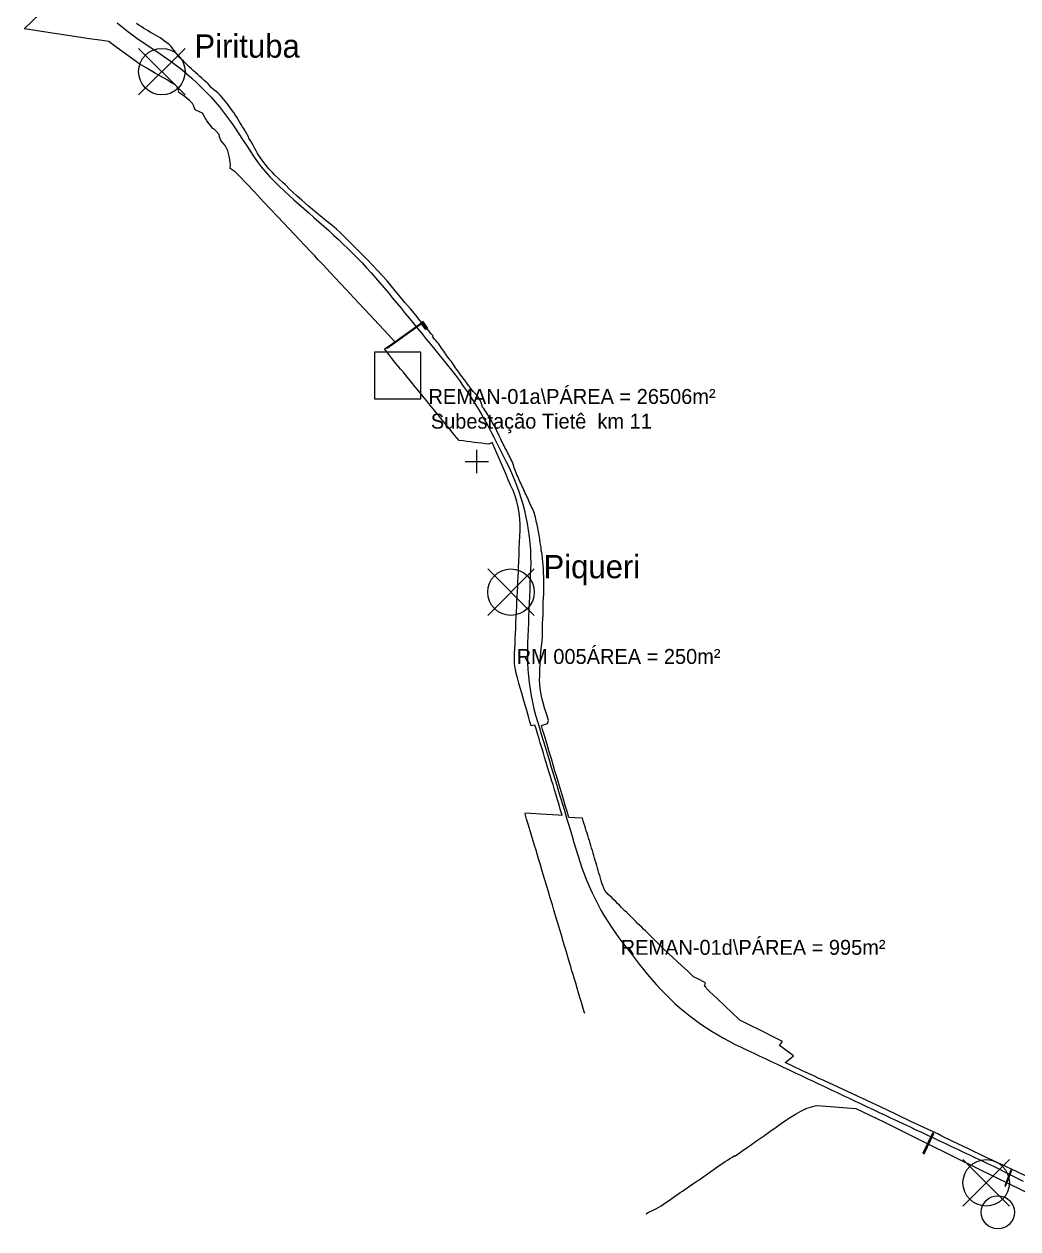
# Model space of a CAD drawing. Header units: metres. Extents: x 286341 to 332373, y 7396700 to 7466215.
# Drawn here: x 322825 to 325818, y 7397517 to 7401145 of the extents above; entities that cross this region are included whole.
import ezdxf

# ---------------------------------------------------------------- set-up
doc = ezdxf.new("R2010")
doc.units = ezdxf.units.M
for name, color, linetype in [('00-EIXO-TIC-RODAPE', 1, 'Continuous'), ('05-ESTACOES-LINHA7', 4, 'Continuous'), ('06-SUBESTACOES', 6, 'Continuous'), ('08-VIADUTOS-NOMES', 30, 'Continuous'), ('09-PASSARELAS', 4, 'Continuous'), ('10-DRENAGEM-BUEIROS', 5, 'Continuous'), ('12-FAIXA-DOMINIO', 9, 'Continuous'), ('13-DESAPROPRIACAO', 2, 'Continuous')]:
    doc.layers.add(name, color=color, linetype=linetype)

msp = doc.modelspace()

# ---------------------------------------------------------------- linework, layer by layer
at = {"layer": '00-EIXO-TIC-RODAPE'}
msp.add_lwpolyline([(323105.5, 7401148.9), (323120.9, 7401136.1), (323136.6, 7401123.7), (323152.6, 7401111.7), (323168.8, 7401100.1), (323185.3, 7401088.7), (323201.9, 7401077.5), (323218.5, 7401066.4), (323235.1, 7401055.2), (323251.6, 7401043.9), (323267.9, 7401032.3), (323283.9, 7401020.3), (323299.6, 7401008), (323315, 7400995.2), (323330.1, 7400982.1), (323344.8, 7400968.6), (323359.2, 7400954.7), (323373.3, 7400940.5), (323387, 7400925.9), (323400.3, 7400911), (323413.3, 7400895.7), (323425.8, 7400880.2), (323438, 7400864.3), (323449.8, 7400848.1), (323461.1, 7400831.7), (323472.1, 7400815), (323482.9, 7400798.1), (323493.6, 7400781.2), (323504.4, 7400764.4), (323515.6, 7400747.8), (323527.3, 7400731.6), (323539.5, 7400715.7), (323552.2, 7400700.3), (323565.5, 7400685.3), (323579.2, 7400670.8), (323593.4, 7400656.7), (323608, 7400643), (323622.8, 7400629.6), (323637.7, 7400616.3), (323652.7, 7400603), (323667.6, 7400589.7), (323682.6, 7400576.4), (323697.5, 7400563.1), (323712.5, 7400549.8), (323727.4, 7400536.5), (323742.3, 7400523.2), (323757.1, 7400509.7), (323771.8, 7400496.1), (323786.3, 7400482.4), (323800.7, 7400468.6), (323815, 7400454.5), (323829, 7400440.3), (323842.9, 7400425.9), (323856.5, 7400411.2), (323869.9, 7400396.4), (323883.2, 7400381.4), (323896.3, 7400366.3), (323909.2, 7400351), (323922.1, 7400335.7), (323934.8, 7400320.3), (323947.5, 7400304.9), (323960.2, 7400289.4), (323972.9, 7400274), (323985.6, 7400258.5), (323998.3, 7400243), (324011, 7400227.6), (324023.6, 7400212.1), (324036.3, 7400196.6), (324049, 7400181.2), (324061.7, 7400165.7), (324074.3, 7400150.2), (324086.9, 7400134.6), (324099.5, 7400119.1), (324111.9, 7400103.4), (324124.1, 7400087.6), (324136, 7400071.5), (324147.6, 7400055.2), (324159, 7400038.8), (324170.1, 7400022.1), (324180.9, 7400005.3), (324191.4, 7399988.3), (324201.7, 7399971.1), (324211.6, 7399953.8), (324221.3, 7399936.3), (324230.6, 7399918.6), (324239.7, 7399900.8), (324248.7, 7399882.9), (324257.6, 7399865), (324266.6, 7399847.1), (324275.6, 7399829.3), (324284.5, 7399811.4), (324293, 7399793.3), (324301, 7399774.9), (324308.4, 7399756.3), (324315.2, 7399737.5), (324321.4, 7399718.5), (324327, 7399699.3), (324332.1, 7399680), (324336.5, 7399660.5), (324340.4, 7399640.9), (324343.6, 7399621.1), (324346.3, 7399601.3), (324348.3, 7399581.4), (324349.7, 7399561.5), (324350.5, 7399541.5), (324350.7, 7399521.5), (324350.2, 7399501.5), (324349.4, 7399481.5), (324348.6, 7399461.5), (324347.8, 7399441.5), (324347, 7399421.5), (324346.2, 7399401.6), (324345.4, 7399381.6), (324344.6, 7399361.6), (324343.8, 7399341.6), (324343, 7399321.6), (324342.2, 7399301.6), (324341.4, 7399281.7), (324340.8, 7399261.7), (324340.7, 7399241.7), (324341.2, 7399221.7), (324342.3, 7399201.7), (324343.9, 7399181.8), (324346.1, 7399161.9), (324348.9, 7399142.1), (324352.2, 7399122.4), (324356.1, 7399102.8), (324360.6, 7399083.3), (324365.6, 7399063.9), (324371.2, 7399044.7), (324377, 7399025.5), (324382.7, 7399006.4), (324388.5, 7398987.3), (324394.3, 7398968.1), (324400.1, 7398949), (324405.9, 7398929.8), (324411.6, 7398910.7), (324417.4, 7398891.5), (324423.2, 7398872.4), (324429, 7398853.2), (324434.7, 7398834.1), (324440.5, 7398814.9), (324446.3, 7398795.8), (324452.1, 7398776.6), (324457.8, 7398757.5), (324463.6, 7398738.3), (324469.4, 7398719.2), (324475.2, 7398700), (324480.9, 7398680.9), (324486.7, 7398661.7), (324492.5, 7398642.6), (324498.4, 7398623.5), (324504.8, 7398604.5), (324511.6, 7398585.7), (324518.9, 7398567.1), (324526.7, 7398548.7), (324534.9, 7398530.5), (324543.6, 7398512.4), (324552.7, 7398494.7), (324562.3, 7398477.1), (324572.3, 7398459.8), (324582.8, 7398442.7), (324593.6, 7398425.9), (324604.9, 7398409.4), (324616.6, 7398393.2), (324628.7, 7398377.3), (324641, 7398361.5), (324653.3, 7398345.7), (324665.6, 7398330), (324677.9, 7398314.2), (324690.2, 7398298.4), (324702.7, 7398282.8), (324715.5, 7398267.5), (324728.8, 7398252.5), (324742.4, 7398237.8), (324756.4, 7398223.5), (324770.7, 7398209.6), (324785.3, 7398196), (324800.3, 7398182.7), (324815.7, 7398169.9), (324831.3, 7398157.4), (324847.3, 7398145.3), (324863.5, 7398133.7), (324880, 7398122.4), (324896.8, 7398111.6), (324913.9, 7398101.2), (324931.3, 7398091.2), (324948.8, 7398081.7), (324966.6, 7398072.5), (324984.7, 7398063.9), (325002.7, 7398055.3), (325020.8, 7398046.8), (325038.9, 7398038.3), (325057, 7398029.7), (325075.1, 7398021.2), (325093.2, 7398012.6), (325111.3, 7398004.1), (325129.3, 7397995.6), (325147.4, 7397987), (325165.5, 7397978.5), (325183.6, 7397970), (325201.7, 7397961.4), (325219.8, 7397952.9), (325237.9, 7397944.3), (325255.9, 7397935.8), (325274, 7397927.3), (325292.1, 7397918.7), (325310.2, 7397910.2), (325328.3, 7397901.6), (325346.4, 7397893.1), (325364.5, 7397884.6), (325382.5, 7397876), (325400.6, 7397867.5), (325418.7, 7397859), (325436.8, 7397850.4), (325454.9, 7397841.9), (325473, 7397833.3), (325491.1, 7397824.8), (325509.1, 7397816.3), (325527.2, 7397807.7), (325545.3, 7397799.2), (325563.4, 7397790.7), (325581.5, 7397782.1), (325599.6, 7397773.6), (325617.7, 7397765), (325635.7, 7397756.5), (325653.8, 7397748), (325671.9, 7397739.4), (325690, 7397730.9), (325708.1, 7397722.3), (325726.2, 7397713.8), (325744.3, 7397705.3), (325762.3, 7397696.7), (325780.1, 7397687.6), (325797.9, 7397678.5), (325815.8, 7397669.4), (325833.6, 7397660.4)], dxfattribs=at)
at = {"layer": '05-ESTACOES-LINHA7'}
for p, q in [((323170, 7400932.2), (323310, 7401072.2)), ((323170, 7401072.2), (323310, 7400932.2)), ((324221.2, 7399364.4), (324361.2, 7399504.4)), ((324221.2, 7399504.4), (324361.2, 7399364.4)), ((325652.6, 7397585.4), (325792.6, 7397725.4)), ((325652.6, 7397725.4), (325792.6, 7397585.4))]:
    msp.add_line(p, q, dxfattribs=at)
for centre in [(323240, 7401002.2), (324291.2, 7399434.4), (325722.6, 7397655.4)]:
    msp.add_circle(centre, 70, dxfattribs=at)
at = {"layer": '06-SUBESTACOES'}
msp.add_lwpolyline([(323879.9, 7400016.9), (324019.9, 7400016.9), (324019.9, 7400156.9), (323879.9, 7400156.9)], close=True, dxfattribs=at)
at = {"layer": '08-VIADUTOS-NOMES'}
msp.add_circle((325757.7, 7397566.8), 50, dxfattribs=at)
at = {"layer": '09-PASSARELAS'}
for points in [[(324025.4, 7400249.2), (324040.1, 7400228.9), (324034.6, 7400225), (324021.9, 7400242.7), (323918.1, 7400167.8), (323916.3, 7400170.2), (324022.6, 7400246.9), (324035.4, 7400229.2), (324035.9, 7400229.6), (324023, 7400247.4), (324025.4, 7400249.2)], [(325560.8, 7397805.5), (325532, 7397744.7), (325535.6, 7397743), (325564.5, 7397803.8), (325560.9, 7397805.5)], [(325797.2, 7397694.7), (325778.7, 7397646), (325780.8, 7397645.2), (325799.3, 7397693.9)]]:
    msp.add_lwpolyline(points, dxfattribs=at)
at = {"layer": '10-DRENAGEM-BUEIROS'}
for points in [[(324188.5, 7399793.2), (324188.5, 7399863.2)], [(324153.5, 7399828.2), (324223.5, 7399828.2)]]:
    msp.add_lwpolyline(points, dxfattribs=at)
at = {"layer": '12-FAIXA-DOMINIO'}
for points in [[(324513.5, 7398165.8), (324512, 7398170.1), (324507.7, 7398184.9), (324503.5, 7398199), (324499, 7398214), (324494.9, 7398227.9), (324490.9, 7398241.3), (324486.2, 7398256.8), (324482.5, 7398268.8), (324478.2, 7398283.4), (324474.9, 7398294.3), (324471.3, 7398306.6), (324466.3, 7398322.5), (324460.2, 7398343.5), (324456.2, 7398357), (324451.6, 7398372), (324447.5, 7398386.2), (324443.1, 7398401.4), (324438.2, 7398417.9), (324433, 7398435), (324429.8, 7398446.3), (324424.6, 7398463.4), (324420.7, 7398476.3), (324416, 7398492.6), (324409.5, 7398513.7), (324404.2, 7398531.5), (324398.9, 7398549.3), (324392.5, 7398570.8), (324385.5, 7398593.7), (324380, 7398613), (324374.2, 7398631.7), (324371, 7398642.7), (324366.8, 7398657.1), (324362.2, 7398671.9), (324357.1, 7398689), (324352.1, 7398705.7), (324346.9, 7398722.9), (324343.1, 7398735.4), (324338.4, 7398751.2), (324333.6, 7398767.1), (324335.4, 7398769.8), (324381.6, 7398766.8), (324433.1, 7398763.5), (324445.5, 7398762.7), (324444.5, 7398765.7), (324439.8, 7398781.3), (324436.2, 7398794.1), (324431.6, 7398809.4), (324427.4, 7398823.1), (324422.8, 7398839), (324417.9, 7398855), (324414.3, 7398865.7), (324410.4, 7398879.2), (324406.6, 7398891.1), (324401.8, 7398907.4), (324397.3, 7398921.9), (324392.6, 7398937.5), (324389, 7398949.9), (324385, 7398962.6), (324379.6, 7398980.4), (324376, 7398992.2), (324371, 7399008.7), (324366.7, 7399023.3), (324363.5, 7399033.6), (324351.8, 7399032.1), (324348.5, 7399043.6), (324345.2, 7399055.5), (324341.9, 7399066.6), (324338.7, 7399078.2), (324335.2, 7399090.7), (324331.5, 7399103.7), (324328.1, 7399115.3), (324323.8, 7399130.5), (324319.2, 7399146.6), (324315.3, 7399160.2), (324310.7, 7399176.2), (324307.3, 7399189.4), (324304.5, 7399202.9), (324303.2, 7399210.2), (324302.2, 7399220.1), (324301.8, 7399229.2), (324301.6, 7399238.5), (324301.9, 7399250.9), (324302.9, 7399263.5), (324303.5, 7399278.9), (324304.2, 7399293.8), (324305, 7399309.9), (324305.7, 7399325.3), (324306.4, 7399342.6), (324307.3, 7399360.9), (324308.1, 7399377.3), (324308.7, 7399391.7), (324309.3, 7399405.9), (324310.1, 7399421.3), (324310.7, 7399435.8), (324311.6, 7399452.8), (324312.1, 7399466.3), (324312.8, 7399480.7), (324313.5, 7399497.9), (324314.1, 7399510.8), (324314.7, 7399524.8), (324315.6, 7399549.2), (324316.2, 7399564.9), (324317.4, 7399585.3), (324318.5, 7399602.8), (324319, 7399620.3), (324318.9, 7399637.9), (324318, 7399655.4), (324316.1, 7399672.9), (324313.2, 7399690.2), (324309.2, 7399707.3), (324304.2, 7399724.1), (324297.7, 7399740.4), (324290.4, 7399756.3), (324283.3, 7399772.4), (324276.4, 7399788.5), (324269.5, 7399804.7), (324262.6, 7399820.8), (324255.6, 7399836.9), (324248.7, 7399853), (324241.7, 7399869.1), (324234.5, 7399885.1), (324224.3, 7399880.6), (324213.2, 7399881.5), (324202.2, 7399882.8), (324191.2, 7399884.2), (324180.1, 7399885.6), (324169, 7399887), (324157.9, 7399888.4), (324146.9, 7399889.9), (324135.8, 7399891.2), (324128.1, 7399899.1), (324121.1, 7399907.5), (324114.1, 7399916.2), (324107.1, 7399925), (324100, 7399933.6), (324093, 7399942.2), (324085.9, 7399950.8), (324078.8, 7399959.3), (324071.7, 7399968), (324064.7, 7399976.6), (324057.7, 7399985.3), (324050.7, 7399994), (324043.7, 7400002.6), (324036.7, 7400011.3), (324029.6, 7400019.9), (324022.5, 7400028.5), (324015.5, 7400037.1), (324008.4, 7400045.7), (324001.3, 7400054.3), (323994.3, 7400063), (323987.3, 7400071.7), (323980.3, 7400080.3), (323973.2, 7400089), (323966.2, 7400097.6), (323959, 7400106.1), (323951.8, 7400114.7), (323944.7, 7400123.2), (323937.8, 7400131.9), (323930.9, 7400140.7), (323924.1, 7400149.5), (323917.2, 7400158.3), (323910.3, 7400167), (323924.4, 7400176.4), (323941.7, 7400188.3), (323931.2, 7400199.7), (323910.2, 7400222.2), (323892.2, 7400241.2), (323867.9, 7400267.2), (323847.7, 7400289), (323818.2, 7400320.5), (323795.9, 7400344.5), (323776.4, 7400365.6), (323762.3, 7400380.7), (323746.7, 7400397.2), (323725.7, 7400420), (323711, 7400435.5), (323700.6, 7400446.9), (323685.7, 7400462.8), (323671.4, 7400477.7), (323652.3, 7400497.7), (323640.1, 7400510.7), (323622.3, 7400529.7), (323606.4, 7400546.4), (323588, 7400566), (323546.3, 7400610.2), (323519.4, 7400640.1), (323494.4, 7400665.3), (323471.6, 7400689.1), (323460.3, 7400700.3), (323445.8, 7400710.8), (323446.8, 7400721.3), (323443.3, 7400743.2), (323441.9, 7400751.7), (323439.8, 7400759.5), (323438.8, 7400763.3), (323430.4, 7400779.5), (323423.5, 7400788), (323419.8, 7400793), (323416.6, 7400797.4), (323416.6, 7400797.4), (323413.3, 7400806), (323412.1, 7400812.6), (323402.5, 7400823.6), (323402.5, 7400823.6), (323397.3, 7400828.7), (323397.3, 7400828.7), (323393.7, 7400831), (323375.6, 7400854.4), (323361.9, 7400877.1), (323344.2, 7400884.9), (323340.7, 7400887.5), (323336.4, 7400897.8), (323331.7, 7400906.1), (323323.3, 7400915), (323309.9, 7400926), (323303.4, 7400930.9), (323291, 7400939.1), (323290.5, 7400946.3), (323289.2, 7400950.7), (323287.9, 7400953.3), (323285.4, 7400957), (323282.4, 7400959.9), (323280.7, 7400961.6), (323274.9, 7400965.4), (323267.4, 7400969.8), (323255.5, 7400976.9), (323236, 7400988.5), (323217.8, 7400998.9), (323193.1, 7401013.6), (323172, 7401026), (323163.5, 7401031.2), (323148.3, 7401042.4), (323123.5, 7401060.9), (323112.2, 7401069.2), (323098.6, 7401079.1), (323080.2, 7401092.9), (323053.6, 7401096.4), (323022.1, 7401100.5), (322825, 7401131), (322895.4, 7401198.2)], [(325871.8, 7397661.2), (325815.8, 7397688.6), (325768.9, 7397710.3), (325718.4, 7397734.1), (325669.3, 7397757.5), (325620.3, 7397780.8), (325588.5, 7397796), (325576.4, 7397802.8), (325560.4, 7397810.2), (325493.3, 7397841.4), (325421.1, 7397875.9), (325233.5, 7397963.4), (325216.9, 7397971.2), (325207.1, 7397975.8), (325194.9, 7397981.6), (325169.1, 7397993.2), (325140.3, 7398006.6), (325117.2, 7398017.5), (325134.8, 7398032), (325142.2, 7398038), (325110.6, 7398061.1), (325099.9, 7398069.4), (325108.9, 7398081.3), (325079.4, 7398096.4), (325056, 7398108), (324995, 7398138.3), (324980.2, 7398145.9), (324955.1, 7398169.5), (324938.9, 7398185.1), (324911, 7398211.5), (324890.3, 7398231), (324880.3, 7398240.5), (324878.1, 7398244.3), (324873.8, 7398248.2), (324877.2, 7398257.7), (324854.5, 7398269.5), (324840.6, 7398276.4), (324822.6, 7398293.6), (324805.9, 7398309.2), (324764.8, 7398347.3), (324749.8, 7398361.5), (324729.8, 7398380.9), (324724.5, 7398386.7), (324718.9, 7398392.2), (324713.2, 7398397.6), (324707.6, 7398403.1), (324702, 7398408.7), (324696.4, 7398414.2), (324690.8, 7398419.6), (324685.1, 7398425), (324679.4, 7398430.5), (324673.8, 7398436), (324668.2, 7398441.5), (324662.7, 7398447.1), (324657.2, 7398452.7), (324651.6, 7398458.2), (324646, 7398463.7), (324640.3, 7398469.2), (324634.7, 7398474.7), (324629.2, 7398480.2), (324623.6, 7398485.8), (324618, 7398491.3), (324612.4, 7398496.7), (324606.8, 7398502.3), (324601.3, 7398507.9), (324595.7, 7398513.4), (324589.9, 7398518.7), (324584.1, 7398524.1), (324578.8, 7398529.8), (324574.3, 7398536.2), (324570.6, 7398543.2), (324567.7, 7398550.5), (324565.3, 7398558), (324563.1, 7398565.5), (324560.9, 7398573.1), (324558.7, 7398580.6), (324556.4, 7398588.1), (324554.3, 7398595.7), (324552.2, 7398603.3), (324550, 7398610.8), (324547.6, 7398618.3), (324545.3, 7398625.8), (324543.2, 7398633.4), (324541.1, 7398641), (324538.8, 7398648.5), (324536.5, 7398656), (324534.3, 7398663.5), (324532.2, 7398671.1), (324529.9, 7398678.6), (324527.5, 7398686.1), (324525.3, 7398693.6), (324523, 7398701.2), (324520.6, 7398708.6), (324518.1, 7398716.1), (324515.8, 7398723.6), (324513.5, 7398731.1), (324511.1, 7398738.6), (324508.8, 7398746.1), (324506.3, 7398753.5), (324484, 7398755), (324465.9, 7398756.1), (324460.5, 7398773.7), (324454.8, 7398792), (324450.8, 7398806.5), (324445.5, 7398823.8), (324439.4, 7398844.2), (324433.7, 7398864.2), (324428.2, 7398880.8), (324423.9, 7398895.6), (324418, 7398914.7), (324412.9, 7398932.6), (324406.6, 7398953.3), (324402.3, 7398968.2), (324397.1, 7398985.4), (324391.2, 7399005.5), (324386.7, 7399020.8), (324383, 7399033.3), (324401.6, 7399039.3), (324404.7, 7399047.7), (324399.9, 7399061.9), (324392.8, 7399086.3), (324387.5, 7399105.5), (324385.5, 7399112.2), (324383.4, 7399121), (324381.2, 7399131.8), (324379.5, 7399144.2), (324377.8, 7399158.8), (324377.4, 7399168.4), (324378.4, 7399183.5), (324378.2, 7399204.2), (324378.9, 7399214.2), (324379.4, 7399227.3), (324380.3, 7399239.5), (324381.7, 7399254.8), (324383.6, 7399272), (324385, 7399286.6), (324386, 7399300.5), (324386, 7399312.5), (324386, 7399326), (324386.7, 7399340.2), (324387.7, 7399353), (324388.2, 7399366.6), (324388, 7399377.6), (324388.2, 7399389.9), (324388.7, 7399402.7), (324389.7, 7399418.2), (324390, 7399429), (324390.4, 7399441.8), (324390.7, 7399455.8), (324390.6, 7399468), (324390.2, 7399481), (324389.5, 7399493.5), (324388.8, 7399505.8), (324388.1, 7399515.6), (324387.3, 7399525), (324386.1, 7399536.9), (324385, 7399547.9), (324382.6, 7399562.5), (324381.8, 7399569.8), (324380.6, 7399578.2), (324379.5, 7399583.7), (324378.6, 7399589.2), (324377.9, 7399594.7), (324377.2, 7399600.2), (324376.6, 7399605.8), (324375.7, 7399611.3), (324374.6, 7399616.8), (324373.4, 7399622.2), (324372.2, 7399627.7), (324371.1, 7399633.2), (324369.9, 7399638.6), (324368.7, 7399644.1), (324367.5, 7399649.5), (324366.3, 7399655), (324364.9, 7399660.4), (324363.5, 7399665.8), (324362, 7399671.1), (324360.2, 7399676.4), (324358.1, 7399681.6), (324355.8, 7399686.7), (324353.3, 7399691.7), (324350.8, 7399696.7), (324348.3, 7399701.7), (324346.2, 7399706.9), (324344.1, 7399712), (324341.8, 7399717.1), (324339.3, 7399722.1), (324336.8, 7399727.1), (324334.5, 7399732.2), (324332.2, 7399737.3), (324330, 7399742.4), (324327.7, 7399747.5), (324325.4, 7399752.6), (324323, 7399757.7), (324320.7, 7399762.7), (324318.4, 7399767.8), (324316.2, 7399772.9), (324313.9, 7399778), (324311.6, 7399783.1), (324309.3, 7399788.2), (324307.1, 7399793.3), (324305, 7399798.5), (324303, 7399803.7), (324301.2, 7399809), (324299.5, 7399814.3), (324297.9, 7399819.7), (324295.9, 7399824.9), (324293.6, 7399829.9), (324291.1, 7399835), (324288.7, 7399840), (324286.3, 7399845), (324283.7, 7399850), (324281.1, 7399854.9), (324278.5, 7399859.8), (324275.8, 7399864.8), (324273.2, 7399869.7), (324270.7, 7399874.7), (324268.2, 7399879.7), (324265.7, 7399884.7), (324263.2, 7399889.7), (324260.8, 7399894.7), (324258.4, 7399899.7), (324256, 7399904.8), (324253.6, 7399909.8), (324251.2, 7399914.9), (324248.9, 7399919.9), (324246.5, 7399925), (324244, 7399930), (324241.3, 7399934.9), (324238.7, 7399939.8), (324236, 7399944.7), (324233.3, 7399949.6), (324230.6, 7399954.5), (324227.8, 7399959.3), (324224.9, 7399964.1), (324222, 7399968.9), (324219, 7399973.5), (324215.8, 7399978.1), (324212.5, 7399982.7), (324209.2, 7399987.1), (324205.7, 7399991.5), (324204.1, 7399996.8), (324202.4, 7400002.1), (324200.5, 7400007.4), (324198.7, 7400012.6), (324195.3, 7400017.1), (324192.2, 7400021.7), (324189.1, 7400026.3), (324185.5, 7400030.6), (324181.6, 7400034.6), (324177.8, 7400038.7), (324174.2, 7400042.9), (324170.8, 7400047.4), (324167.5, 7400051.9), (324164.1, 7400056.3), (324160.8, 7400060.8), (324157.6, 7400065.4), (324154.3, 7400069.9), (324150.9, 7400074.3), (324147.4, 7400078.7), (324143.9, 7400083), (324140.7, 7400087.6), (324137.6, 7400092.2), (324134.3, 7400096.8), (324131, 7400101.2), (324127.7, 7400105.7), (324124.6, 7400110.4), (324121.4, 7400115), (324118.3, 7400119.6), (324115.4, 7400124.4), (324112, 7400128.8), (324108.3, 7400133), (324104.8, 7400137.3), (324101.5, 7400141.8), (324098.3, 7400146.4), (324095, 7400150.9), (324091.9, 7400155.5), (324088.9, 7400160.2), (324085.6, 7400164.8), (324082.3, 7400169.3), (324079, 7400173.8), (324075.9, 7400178.4), (324072.8, 7400183.1), (324069.5, 7400187.5), (324065.8, 7400191.7), (324062, 7400195.8), (324058.2, 7400199.9), (324054.5, 7400204.1), (324056.7, 7400205.9), (324050.9, 7400212.9), (324039.6, 7400226.4), (324030, 7400237.7), (324018.3, 7400251.9), (324004.7, 7400268.3), (323988.5, 7400287.5), (323972.1, 7400307.2), (323955, 7400327.7), (323943.9, 7400341), (323930.3, 7400357.2), (323918, 7400372), (323903.7, 7400387.7), (323889.2, 7400403.6), (323874.2, 7400419), (323860.8, 7400433.1), (323847.1, 7400447.2), (323829.1, 7400465.1), (323816.7, 7400477.5), (323804.6, 7400489.5), (323790.7, 7400503.4), (323776.8, 7400517.1), (323765.5, 7400528), (323752.3, 7400539.4), (323734.4, 7400553.2), (323716.4, 7400567.3), (323706.2, 7400575.4), (323693.4, 7400586.8), (323681.5, 7400597.3), (323671.8, 7400605.7), (323660, 7400616.3), (323647.4, 7400627.4), (323634.7, 7400638.7), (323624.5, 7400648.6), (323611.8, 7400660.8), (323605.1, 7400667.4), (323579.4, 7400690.8), (323573.7, 7400696.8), (323568, 7400703), (323562.4, 7400709.1), (323556.9, 7400715.5), (323551.6, 7400721.9), (323546.6, 7400728.5), (323541.7, 7400735.3), (323536.9, 7400742.2), (323532.1, 7400749), (323527.6, 7400756), (323523.8, 7400763.4), (323520, 7400770.9), (323516.2, 7400778.4), (323512.2, 7400785.6), (323507.5, 7400792.6), (323503.2, 7400799.7), (323500, 7400807.4), (323496.2, 7400814.9), (323492, 7400822.1), (323487.7, 7400829.2), (323483.2, 7400836.3), (323478.7, 7400843.3), (323474.2, 7400850.4), (323469.8, 7400857.5), (323465.5, 7400864.6), (323461.1, 7400871.7), (323456.5, 7400878.7), (323451.8, 7400885.5), (323447, 7400892.3), (323442, 7400899.1), (323436.9, 7400905.7), (323431.7, 7400912.2), (323426.3, 7400918.6), (323420.7, 7400924.8), (323415.1, 7400931), (323409.3, 7400937), (323403, 7400942.4), (323396.2, 7400947.3), (323389.9, 7400952.8), (323384.6, 7400959.2), (323378.9, 7400965.3), (323372.8, 7400971), (323366.4, 7400976.4), (323360.2, 7400982), (323354.1, 7400987.7), (323348, 7400993.3), (323341.8, 7400998.9), (323335.6, 7401004.5), (323329.4, 7401010.2), (323323.3, 7401015.9), (323317.3, 7401021.7), (323311.3, 7401027.5), (323305.2, 7401033.2), (323299, 7401038.7), (323293.1, 7401044.6), (323288.1, 7401051.3), (323283, 7401057.9), (323277.7, 7401064.3), (323272.5, 7401070.9), (323267.6, 7401077.7), (323261.7, 7401083.6), (323255, 7401088.5), (323248.3, 7401093.6), (323241.7, 7401098.7), (323234.9, 7401103.4), (323227.8, 7401107.8), (323220.6, 7401112.1), (323213.4, 7401116.3), (323206.1, 7401120.4), (323198.9, 7401124.6), (323191.6, 7401128.7), (323184.5, 7401133), (323177.5, 7401137.6), (323170.8, 7401142.5), (323164, 7401147.5)], [(324698.2, 7397562.4), (324705.7, 7397566.7), (324713.5, 7397570.3), (324721.3, 7397574), (324729.1, 7397577.8), (324736.7, 7397582), (324744, 7397586.6), (324751.1, 7397591.5), (324758.2, 7397596.4), (324765.3, 7397601.3), (324772.4, 7397606.3), (324779.4, 7397611.4), (324786.5, 7397616.3), (324793.6, 7397621.2), (324800.8, 7397626), (324808, 7397630.9), (324815.1, 7397635.8), (324822.2, 7397640.7), (324829.3, 7397645.6), (324836.5, 7397650.4), (324843.7, 7397655.2), (324850.8, 7397660.1), (324857.9, 7397665), (324865, 7397670), (324872, 7397675), (324879.1, 7397679.9), (324886.3, 7397684.8), (324893.4, 7397689.7), (324900.5, 7397694.6), (324907.6, 7397699.5), (324914.7, 7397704.5), (324921.8, 7397709.4), (324928.9, 7397714.4), (324936, 7397719.4), (324943.1, 7397724.2), (324950.4, 7397728.9), (324957.8, 7397733.3), (324965.3, 7397737.6), (324967.3, 7397737.1), (324971.8, 7397740.3), (324986.2, 7397750.6), (325002.5, 7397761.9), (325011.7, 7397768.2), (325031.1, 7397781.6), (325042.5, 7397789.6), (325055, 7397798.5), (325070.8, 7397809.8), (325090.3, 7397823.2), (325102.4, 7397831.9), (325121.4, 7397845.2), (325129.7, 7397850.8), (325140.4, 7397857.4), (325150.6, 7397863.8), (325164.1, 7397871.2), (325176.7, 7397877.5), (325179.5, 7397878.9), (325193.1, 7397883.6), (325200, 7397885.9), (325207.8, 7397887.6), (325213.2, 7397888.7), (325329.7, 7397879.4), (325350.8, 7397869.3), (325414.1, 7397838.9), (325524.2, 7397784.2), (325633.8, 7397730.2), (325752.2, 7397671.7), (325977.1, 7397562)]]:
    msp.add_lwpolyline(points, dxfattribs=at)

# ---------------------------------------------------------------- texts
at = {"layer": '05-ESTACOES-LINHA7'}
for s, p in [('Pirituba', (323338, 7401044.2)), ('Piqueri', (324389.2, 7399476.4))]:
    msp.add_text(s, height=70, dxfattribs=at).set_placement(p)
at = {"layer": '06-SUBESTACOES'}
msp.add_text('Subestação Tietê  km 11', height=45, dxfattribs=at).set_placement((324049.9, 7399926.9))
at = {"layer": '13-DESAPROPRIACAO'}
for s, p in [('REMAN-01a\\PÁREA = 26506m²', (324042.9, 7400001.3)), ('RM 005ÁREA = 250m²', (324308.6, 7399218.3)), ('REMAN-01d\\PÁREA = 995m²', (324621.7, 7398342.2))]:
    msp.add_text(s, height=45, dxfattribs=at).set_placement(p)

doc.saveas('drawing.dxf')
